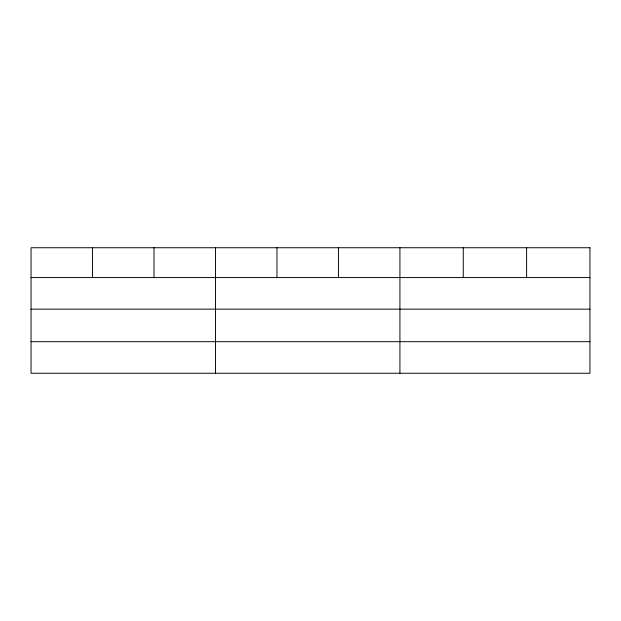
<?xml version="1.0" encoding="UTF-8"?>
<svg xmlns="http://www.w3.org/2000/svg" width="621" height="621" viewBox="0 0 621 621"><rect width="100%" height="100%" fill="white"/><g stroke="black" fill="none" stroke-linecap="round" stroke-linejoin="round"><path stroke-width="0.93" d="M31.05 277.571L589.95 277.571M31.05 309.149L589.95 309.149M31.05 341.682L589.95 341.682M526.608 247.74L526.608 277.571M463.266 247.74L463.266 277.571M399.924 247.74L399.924 373.26M338.445 247.74L338.445 277.571M276.966 247.74L276.966 277.571M215.487 247.74L215.487 373.26M154.008 247.74L154.008 277.571M92.529 247.74L92.529 277.571M589.95 247.74L31.05 247.74L31.05 373.26L589.95 373.26L589.95 247.74"/></g></svg>
